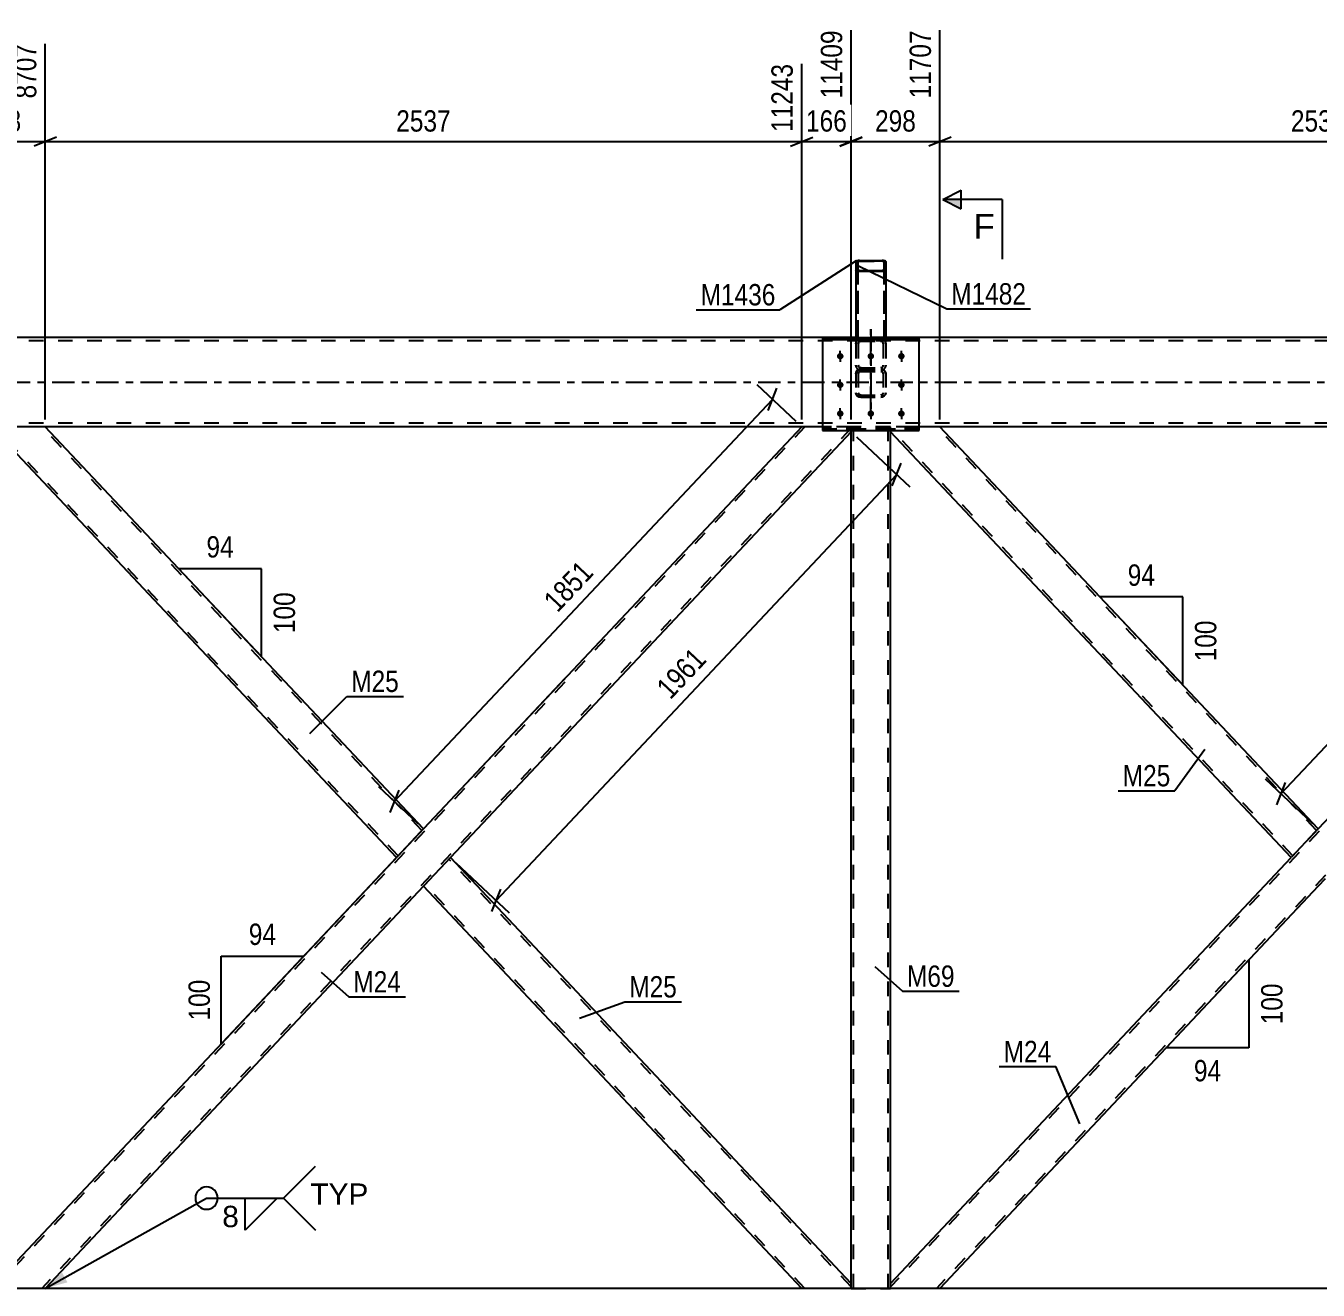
# Model space of a CAD drawing. Header units: millimetres. Extents: x -178 to 1011, y -683 to 158.
# Drawn here: x 345.7 to 519, y -121.8 to 47.8 of the extents above; entities that cross this region are included whole.
import ezdxf

# ---------------------------------------------------------------- set-up
doc = ezdxf.new("R2010")
doc.units = ezdxf.units.MM
doc.linetypes.add('DXK_LINE_DOT2', pattern=[3.9198, 1.9599, -1.9599])
doc.linetypes.add('DXK_LINE_DOT3', pattern=[5.9187, 2.979, -0.9799, 0.9799, -0.9799])
doc.styles.add('Arial', font='ARIAL.TTF', dxfattribs={"height": 0.2})
doc.styles.add('Arial Narrow', font='ARIALN.TTF', dxfattribs={"height": 0.2})

# ---------------------------------------------------------------- blocks, each defined once
blk = doc.blocks.new('Part-389678143-1555 - 1389')
at = {"color": 7, "linetype": 'DXK_LINE_DOT2'}
blk.add_line((798, -121.6), (-18.36, -121.6), dxfattribs=at)
at = {"color": 2, "linetype": 'Continuous'}
blk.add_line((793.2, -121.6), (216.6, -121.6), dxfattribs=at)
blk = doc.blocks.new('Part-389678143-7970 - 1389')
at = {"color": 2, "linetype": 'Continuous'}
for p, q in [((465.5, 5.95), (452.5, 5.95)), ((452.5, 5.95), (452.5, -6.49)), ((452.5, 5.73), (465.5, 5.73)), ((465.5, -6.49), (465.5, 5.95)), ((452.5, -6.49), (465.5, -6.49))]:
    blk.add_line(p, q, dxfattribs=at)
at = {"color": 7, "linetype": 'DXK_LINE_DOT2'}
blk.add_line((452.5, -6.27), (465.5, -6.27), dxfattribs=at)
blk = doc.blocks.new('Part-389678143-1570 - 1389')
at = {"color": 7, "linetype": 'DXK_LINE_DOT2'}
for p, q in [((838, 5.52), (0, 5.52)), ((461, 6), (457, 6)), ((838, -5.52), (0, -5.52)), ((465.5, -6), (452.5, -6))]:
    blk.add_line(p, q, dxfattribs=at)
at = {"color": 2, "linetype": 'Continuous'}
for p, q in [((457, 6), (221, 6)), ((637, 6), (461, 6)), ((452.5, -6), (225.5, -6)), ((632.5, -6), (465.5, -6))]:
    blk.add_line(p, q, dxfattribs=at)
at = {"color": 7, "linetype": 'DXK_LINE_DOT3'}
blk.add_line((0, 0), (838, 0), dxfattribs=at)
blk = doc.blocks.new('Bolt-389678143-1593 - 1389')
at = {"color": 1, "linetype": 'DXK_LINE_DOT2'}
for p, q in [((454.9, 3.08), (454.9, 4.21)), ((459, 3.08), (459, 4.21)), ((463.1, 3.08), (463.1, 4.21)), ((454.9, -0.77), (454.9, 0.36)), ((463.1, -0.77), (463.1, 0.36)), ((454.9, -4.63), (454.9, -3.49)), ((459, -4.63), (459, -3.49)), ((463.1, -4.63), (463.1, -3.49))]:
    blk.add_line(p, q, dxfattribs=at)
blk = doc.blocks.new('Part-389678143-1676 - 1389')
at = {"color": 7, "linetype": 'DXK_LINE_DOT2'}
for p, q in [((465.5, 5.95), (452.5, 5.95)), ((452.5, 5.95), (452.5, -6.49)), ((452.5, 5.73), (465.5, 5.73)), ((465.5, -6.49), (465.5, 5.95)), ((465.5, -6.27), (452.5, -6.27)), ((452.5, -6.49), (465.5, -6.49))]:
    blk.add_line(p, q, dxfattribs=at)
blk = doc.blocks.new('Part-389678143-1678 - 1389')
at = {"color": 7, "linetype": 'DXK_LINE_DOT3'}
blk.add_line((459, -3.58), (459, 7.12), dxfattribs=at)
at = {"color": 7, "linetype": 'DXK_LINE_DOT2'}
for p, q in [((457.04, 5.38), (457, 5.14)), ((457.05, 5.4), (457.04, 5.38)), ((457.32, 5.14), (457.35, 5.27)), ((457.64, 5.83), (457.4, 5.77)), ((457.52, 5.46), (457.64, 5.48)), ((457.64, 5.83), (460.36, 5.83)), ((457.64, 5.48), (460.36, 5.48)), ((460.61, 5.77), (460.36, 5.83)), ((460.36, 5.48), (460.48, 5.46)), ((460.66, 5.27), (460.68, 5.14)), ((460.96, 5.38), (460.95, 5.4)), ((461, 5.14), (460.96, 5.38)), ((457, 5.14), (457, -1.44)), ((457.32, 5.14), (457.32, -1.44)), ((460.68, 5.14), (460.68, -1.44)), ((461, 5.14), (461, -1.44)), ((457, 2.25), (457.05, 1.99)), ((457.35, 2.12), (457.32, 2.25)), ((457.64, 1.91), (457.52, 1.94)), ((457.64, 1.91), (460.36, 1.91)), ((460.48, 1.94), (460.36, 1.91)), ((460.68, 2.25), (460.66, 2.12)), ((460.95, 1.99), (461, 2.25)), ((457, 1.12), (457.05, 1.35)), ((457.05, 1.35), (457.19, 1.55)), ((457.19, 1.55), (457.4, 1.68)), ((457.35, 1.23), (457.32, 1.12)), ((457.41, 1.33), (457.35, 1.23)), ((457.4, 1.68), (457.64, 1.72)), ((457.4, 1.62), (457.64, 1.57)), ((457.52, 1.4), (457.41, 1.33)), ((457.64, 1.42), (457.52, 1.4)), ((457.64, 1.72), (460.36, 1.72)), ((457.64, 1.57), (460.36, 1.57)), ((457.64, 1.42), (460.36, 1.42)), ((460.36, 1.72), (460.61, 1.68)), ((460.36, 1.57), (460.61, 1.62)), ((460.48, 1.4), (460.36, 1.42)), ((460.59, 1.33), (460.48, 1.4)), ((460.66, 1.23), (460.59, 1.33)), ((460.61, 1.68), (460.81, 1.55)), ((460.68, 1.12), (460.66, 1.23)), ((460.81, 1.55), (460.95, 1.35)), ((460.95, 1.35), (461, 1.12)), ((457.05, -1.67), (457, -1.44)), ((457.19, -1.86), (457.05, -1.67)), ((457.32, -1.44), (457.35, -1.55)), ((457.35, -1.55), (457.41, -1.65)), ((457.41, -1.65), (457.52, -1.71)), ((457.52, -1.71), (457.64, -1.74)), ((460.36, -1.74), (460.48, -1.71)), ((460.48, -1.71), (460.59, -1.65)), ((460.59, -1.65), (460.66, -1.55)), ((460.66, -1.55), (460.68, -1.44)), ((460.95, -1.67), (460.81, -1.86)), ((461, -1.44), (460.95, -1.67)), ((457.4, -1.99), (457.19, -1.86)), ((457.64, -2.04), (457.4, -1.99)), ((457.64, -1.74), (460.36, -1.74)), ((457.64, -2.04), (460.36, -2.04)), ((460.61, -1.99), (460.36, -2.04)), ((460.81, -1.86), (460.61, -1.99))]:
    blk.add_line(p, q, dxfattribs=at)
for centre, radius, start, end in [((457.67, 5.17), 0.662, 114.32, 159.2417), ((457.65, 5.16), 0.331, 114.32, 159.2417), ((460.35, 5.16), 0.331, 20.7583, 65.68), ((460.33, 5.17), 0.662, 20.7583, 65.68), ((457.67, 2.22), 0.662, 200.7583, 245.68), ((457.65, 2.24), 0.331, 200.7583, 245.68), ((460.35, 2.24), 0.331, 294.32, 339.2417), ((460.33, 2.22), 0.662, 294.32, 339.2417)]:
    blk.add_arc(centre, radius, start, end, dxfattribs=at)
blk = doc.blocks.new('Part-389678143-1785 - 1389')
at = {"color": 2, "linetype": 'Continuous'}
for p, q in [((402.63, -63.8), (399, -67.65)), ((456.36, -120.94), (402.63, -63.8)), ((449.73, -121.6), (399, -67.65)), ((456.36, -121.6), (456.36, -120.94))]:
    blk.add_line(p, q, dxfattribs=at)
at = {"color": 7, "linetype": 'DXK_LINE_DOT2'}
for p, q in [((456.36, -121.41), (402.41, -64.03)), ((399.22, -67.42), (399.24, -67.4)), ((450.17, -121.6), (399.22, -67.42)), ((456.36, -121.6), (449.73, -121.6))]:
    blk.add_line(p, q, dxfattribs=at)
blk = doc.blocks.new('Part-389678143-1835 - 1389')
at = {"color": 7, "linetype": 'DXK_LINE_DOT3'}
blk.add_line((459, 7.12), (459, -3.58), dxfattribs=at)
at = {"color": 7, "linetype": 'DXK_LINE_DOT2'}
for p, q in [((457, 5.14), (457.05, 5.4)), ((457.35, 5.27), (457.32, 5.14)), ((457.4, 5.77), (457.64, 5.83)), ((457.64, 5.48), (457.52, 5.46)), ((457.64, 5.83), (460.36, 5.83)), ((457.64, 5.48), (460.36, 5.48)), ((460.36, 5.83), (460.61, 5.77)), ((460.48, 5.46), (460.36, 5.48)), ((460.68, 5.14), (460.66, 5.27)), ((460.95, 5.4), (461, 5.14)), ((457, 5.14), (457, -1.44)), ((457.32, 5.14), (457.32, -1.44)), ((460.68, 5.14), (460.68, -1.44)), ((461, 5.14), (461, -1.44)), ((457.05, 1.99), (457, 2.25)), ((457.32, 2.25), (457.35, 2.12)), ((457.52, 1.94), (457.64, 1.91)), ((457.64, 1.91), (460.36, 1.91)), ((460.36, 1.91), (460.48, 1.94)), ((460.66, 2.12), (460.68, 2.25)), ((461, 2.25), (460.95, 1.99)), ((457.05, 1.35), (457, 1.12)), ((457.19, 1.55), (457.05, 1.35)), ((457.4, 1.68), (457.19, 1.55)), ((457.32, 1.12), (457.35, 1.23)), ((457.35, 1.23), (457.41, 1.33)), ((457.64, 1.72), (457.4, 1.68)), ((457.64, 1.57), (457.4, 1.62)), ((457.41, 1.33), (457.52, 1.4)), ((457.52, 1.4), (457.64, 1.42)), ((457.64, 1.72), (460.36, 1.72)), ((457.64, 1.57), (460.36, 1.57)), ((457.64, 1.42), (460.36, 1.42)), ((460.61, 1.68), (460.36, 1.72)), ((460.61, 1.62), (460.36, 1.57)), ((460.36, 1.42), (460.48, 1.4)), ((460.48, 1.4), (460.59, 1.33)), ((460.59, 1.33), (460.66, 1.23)), ((460.81, 1.55), (460.61, 1.68)), ((460.66, 1.23), (460.68, 1.12)), ((460.95, 1.35), (460.81, 1.55)), ((461, 1.12), (460.95, 1.35)), ((457, -1.44), (457.05, -1.67)), ((457.05, -1.67), (457.19, -1.86)), ((457.35, -1.55), (457.32, -1.44)), ((457.41, -1.65), (457.35, -1.55)), ((457.52, -1.71), (457.41, -1.65)), ((457.64, -1.74), (457.52, -1.71)), ((460.48, -1.71), (460.36, -1.74)), ((460.59, -1.65), (460.48, -1.71)), ((460.66, -1.55), (460.59, -1.65)), ((460.68, -1.44), (460.66, -1.55)), ((460.81, -1.86), (460.95, -1.67)), ((460.95, -1.67), (461, -1.44)), ((457.19, -1.86), (457.4, -1.99)), ((457.4, -1.99), (457.64, -2.04)), ((457.64, -1.74), (460.36, -1.74)), ((457.64, -2.04), (460.36, -2.04)), ((460.36, -2.04), (460.61, -1.99)), ((460.61, -1.99), (460.81, -1.86))]:
    blk.add_line(p, q, dxfattribs=at)
for centre, radius, start, end in [((457.67, 5.17), 0.662, 114.32, 159.2417), ((457.65, 5.16), 0.331, 114.32, 159.2417), ((460.35, 5.16), 0.331, 20.7583, 65.68), ((460.33, 5.17), 0.662, 20.7583, 65.68), ((457.67, 2.22), 0.662, 200.7583, 245.68), ((457.65, 2.24), 0.331, 200.7583, 245.68), ((460.35, 2.24), 0.331, 294.32, 339.2417), ((460.33, 2.22), 0.662, 294.32, 339.2417)]:
    blk.add_arc(centre, radius, start, end, dxfattribs=at)
blk = doc.blocks.new('Part-389678143-1895 - 1389')
at = {"color": 7, "linetype": 'DXK_LINE_DOT2'}
for p, q in [((468.27, -6), (461.64, -6)), ((461.64, -6.49), (461.64, -6)), ((515.6, -63.57), (461.64, -6.19)), ((518.78, -60.18), (467.83, -6)), ((518.97, -59.98), (518.56, -60.41)), ((515.6, -63.57), (515.61, -63.55))]:
    blk.add_line(p, q, dxfattribs=at)
at = {"color": 2, "linetype": 'Continuous'}
for p, q in [((461.64, -6.66), (461.64, -6.49)), ((515.38, -63.8), (461.64, -6.66)), ((519, -59.95), (468.27, -6)), ((518.56, -60.41), (515.38, -63.8)), ((519, -59.95), (518.56, -60.41))]:
    blk.add_line(p, q, dxfattribs=at)
blk = doc.blocks.new('Part-389678143-1900 - 1389')
at = {"color": 7, "linetype": 'DXK_LINE_DOT2'}
for p, q in [((570.17, -6), (461.64, -121.41)), ((576.36, -6.19), (467.83, -121.6)), ((576.36, -6), (569.73, -6)), ((519, -59.95), (515.38, -63.8)), ((522.63, -63.8), (519, -67.65)), ((468.27, -121.6), (461.64, -121.6))]:
    blk.add_line(p, q, dxfattribs=at)
at = {"color": 2, "linetype": 'Continuous'}
for p, q in [((569.73, -6), (519, -59.95)), ((576.36, -6.66), (522.63, -63.8)), ((576.36, -6.66), (576.36, -6)), ((461.64, -120.94), (515.38, -63.8)), ((519, -67.65), (468.27, -121.6)), ((461.64, -121.6), (461.64, -120.94))]:
    blk.add_line(p, q, dxfattribs=at)
blk = doc.blocks.new('Part-389678143-1905 - 1389')
at = {"color": 2, "linetype": 'Continuous'}
for p, q in [((341.64, -6.66), (341.64, -6)), ((395.38, -63.8), (341.64, -6.66)), ((399, -59.95), (348.27, -6)), ((398.56, -60.41), (395.38, -63.8)), ((399, -59.95), (398.56, -60.41))]:
    blk.add_line(p, q, dxfattribs=at)
at = {"color": 7, "linetype": 'DXK_LINE_DOT2'}
for p, q in [((348.27, -6), (341.64, -6)), ((395.6, -63.57), (341.64, -6.19)), ((398.78, -60.18), (347.83, -6)), ((398.97, -59.98), (398.56, -60.41)), ((395.6, -63.57), (395.61, -63.55))]:
    blk.add_line(p, q, dxfattribs=at)
blk = doc.blocks.new('Part-389678143-1910 - 1389')
at = {"color": 7, "linetype": 'DXK_LINE_DOT2'}
for p, q in [((450.17, -6), (341.64, -121.41)), ((456.36, -6.19), (347.83, -121.6)), ((456.36, -6), (449.73, -6)), ((456.36, -6.49), (456.36, -6)), ((399, -59.95), (395.38, -63.8)), ((402.63, -63.8), (399, -67.65)), ((348.27, -121.6), (341.64, -121.6))]:
    blk.add_line(p, q, dxfattribs=at)
at = {"color": 2, "linetype": 'Continuous'}
for p, q in [((449.73, -6), (399, -59.95)), ((456.36, -6.66), (402.63, -63.8)), ((456.36, -6.66), (456.36, -6.49)), ((341.64, -120.94), (395.38, -63.8)), ((399, -67.65), (348.27, -121.6)), ((341.64, -121.6), (341.64, -120.94))]:
    blk.add_line(p, q, dxfattribs=at)
blk = doc.blocks.new('Part-389678143-1955 - 1389')
at = {"color": 7, "linetype": 'DXK_LINE_DOT2'}
for p, q in [((461.64, -6), (456.36, -6)), ((456.36, -6.66), (456.36, -6)), ((456.68, -121.6), (456.68, -6)), ((461.32, -121.6), (461.32, -6)), ((461.64, -6.66), (461.64, -6)), ((456.36, -121.6), (456.36, -120.94)), ((461.64, -121.6), (461.64, -120.94)), ((456.36, -121.6), (461.64, -121.6))]:
    blk.add_line(p, q, dxfattribs=at)
at = {"color": 2, "linetype": 'Continuous'}
for p, q in [((456.36, -120.94), (456.36, -6.66)), ((461.64, -120.94), (461.64, -6.66))]:
    blk.add_line(p, q, dxfattribs=at)
blk = doc.blocks.new('Bolt-389678143-1976 - 1389')
at = {"linetype": 'Continuous'}
for points in [[(454.9, 3.89), (454.99, 3.88), (455.08, 3.85), (455.16, 3.81), (455.23, 3.75), (455.28, 3.68), (455.32, 3.6), (455.34, 3.52), (455.34, 3.43), (455.32, 3.35), (455.28, 3.27), (455.23, 3.2), (455.16, 3.14), (455.08, 3.1), (454.99, 3.07), (454.9, 3.06), (454.81, 3.07), (454.72, 3.1), (454.64, 3.14), (454.57, 3.2), (454.52, 3.27), (454.48, 3.35), (454.46, 3.43), (454.46, 3.52), (454.48, 3.6), (454.52, 3.68), (454.57, 3.75), (454.64, 3.81), (454.72, 3.85), (454.81, 3.88)], [(459, 3.89), (459.09, 3.88), (459.18, 3.85), (459.26, 3.81), (459.33, 3.75), (459.38, 3.68), (459.42, 3.6), (459.44, 3.52), (459.44, 3.43), (459.42, 3.35), (459.38, 3.27), (459.33, 3.2), (459.26, 3.14), (459.18, 3.1), (459.09, 3.07), (459, 3.06), (458.91, 3.07), (458.82, 3.1), (458.74, 3.14), (458.67, 3.2), (458.62, 3.27), (458.58, 3.35), (458.56, 3.43), (458.56, 3.52), (458.58, 3.6), (458.62, 3.68), (458.67, 3.75), (458.74, 3.81), (458.82, 3.85), (458.91, 3.88)], [(463.1, 3.89), (463.19, 3.88), (463.28, 3.85), (463.36, 3.81), (463.43, 3.75), (463.48, 3.68), (463.52, 3.6), (463.54, 3.52), (463.54, 3.43), (463.52, 3.35), (463.48, 3.27), (463.43, 3.2), (463.36, 3.14), (463.28, 3.1), (463.19, 3.07), (463.1, 3.06), (463.01, 3.07), (462.92, 3.1), (462.84, 3.14), (462.77, 3.2), (462.72, 3.27), (462.68, 3.35), (462.66, 3.43), (462.66, 3.52), (462.68, 3.6), (462.72, 3.68), (462.77, 3.75), (462.84, 3.81), (462.92, 3.85), (463.01, 3.88)], [(454.9, 0.04), (454.99, 0.03), (455.08, 0), (455.16, -0.04), (455.23, -0.1), (455.28, -0.17), (455.32, -0.25), (455.34, -0.33), (455.34, -0.42), (455.32, -0.5), (455.28, -0.58), (455.23, -0.65), (455.16, -0.71), (455.08, -0.75), (454.99, -0.78), (454.9, -0.79), (454.81, -0.78), (454.72, -0.75), (454.64, -0.71), (454.57, -0.65), (454.52, -0.58), (454.48, -0.5), (454.46, -0.42), (454.46, -0.33), (454.48, -0.25), (454.52, -0.17), (454.57, -0.1), (454.64, -0.04), (454.72, 0), (454.81, 0.03)], [(463.1, 0.04), (463.19, 0.03), (463.28, 0), (463.36, -0.04), (463.43, -0.1), (463.48, -0.17), (463.52, -0.25), (463.54, -0.33), (463.54, -0.42), (463.52, -0.5), (463.48, -0.58), (463.43, -0.65), (463.36, -0.71), (463.28, -0.75), (463.19, -0.78), (463.1, -0.79), (463.01, -0.78), (462.92, -0.75), (462.84, -0.71), (462.77, -0.65), (462.72, -0.58), (462.68, -0.5), (462.66, -0.42), (462.66, -0.33), (462.68, -0.25), (462.72, -0.17), (462.77, -0.1), (462.84, -0.04), (462.92, 0), (463.01, 0.03)], [(454.9, -3.82), (454.99, -3.83), (455.08, -3.85), (455.16, -3.9), (455.23, -3.95), (455.28, -4.02), (455.32, -4.1), (455.34, -4.19), (455.34, -4.27), (455.32, -4.36), (455.28, -4.44), (455.23, -4.51), (455.16, -4.56), (455.08, -4.61), (454.99, -4.63), (454.9, -4.64), (454.81, -4.63), (454.72, -4.61), (454.64, -4.56), (454.57, -4.51), (454.52, -4.44), (454.48, -4.36), (454.46, -4.27), (454.46, -4.19), (454.48, -4.1), (454.52, -4.02), (454.57, -3.95), (454.64, -3.9), (454.72, -3.85), (454.81, -3.83)], [(459, -3.82), (459.09, -3.83), (459.18, -3.85), (459.26, -3.9), (459.33, -3.95), (459.38, -4.02), (459.42, -4.1), (459.44, -4.19), (459.44, -4.27), (459.42, -4.36), (459.38, -4.44), (459.33, -4.51), (459.26, -4.56), (459.18, -4.61), (459.09, -4.63), (459, -4.64), (458.91, -4.63), (458.82, -4.61), (458.74, -4.56), (458.67, -4.51), (458.62, -4.44), (458.58, -4.36), (458.56, -4.27), (458.56, -4.19), (458.58, -4.1), (458.62, -4.02), (458.67, -3.95), (458.74, -3.9), (458.82, -3.85), (458.91, -3.83)], [(463.1, -3.82), (463.19, -3.83), (463.28, -3.85), (463.36, -3.9), (463.43, -3.95), (463.48, -4.02), (463.52, -4.1), (463.54, -4.19), (463.54, -4.27), (463.52, -4.36), (463.48, -4.44), (463.43, -4.51), (463.36, -4.56), (463.28, -4.61), (463.19, -4.63), (463.1, -4.64), (463.01, -4.63), (462.92, -4.61), (462.84, -4.56), (462.77, -4.51), (462.72, -4.44), (462.68, -4.36), (462.66, -4.27), (462.66, -4.19), (462.68, -4.1), (462.72, -4.02), (462.77, -3.95), (462.84, -3.9), (462.92, -3.85), (463.01, -3.83)]]:
    blk.add_hatch(color=1, dxfattribs=at).paths.add_polyline_path(points)
at = {"color": 1, "linetype": 'Continuous'}
for p, q in [((454.9, 3.87), (454.9, 2.74)), ((459, 3.87), (459, 2.74)), ((463.1, 3.87), (463.1, 2.74)), ((454.9, 0.02), (454.9, -1.12)), ((463.1, 0.02), (463.1, -1.12)), ((454.9, -3.83), (454.9, -4.97)), ((459, -3.83), (459, -4.97)), ((463.1, -3.83), (463.1, -4.97))]:
    blk.add_line(p, q, dxfattribs=at)
blk = doc.blocks.new('Part-389678143-41322 - 1389')
at = {"color": 7, "linetype": 'DXK_LINE_DOT2'}
for p, q in [((457, 16.16), (457.04, 16.22)), ((457, 16.16), (457, 5.69)), ((457.04, 16.22), (457.14, 16.28)), ((457.14, 16.28), (457.3, 16.32)), ((457.26, 16.19), (457.24, 16.16)), ((457.24, 16.16), (457.24, 5.69)), ((457.31, 16.22), (457.26, 16.19)), ((457.3, 16.32), (457.48, 16.33)), ((457.39, 16.24), (457.31, 16.22)), ((457.48, 16.24), (457.39, 16.24)), ((457.48, 16.33), (460.52, 16.33)), ((457.48, 16.24), (460.52, 16.24)), ((460.52, 16.33), (460.7, 16.32)), ((460.61, 16.24), (460.52, 16.24)), ((460.69, 16.22), (460.61, 16.24)), ((460.74, 16.19), (460.69, 16.22)), ((460.7, 16.32), (460.86, 16.28)), ((460.76, 16.16), (460.74, 16.19)), ((460.76, 16.16), (460.76, 5.69)), ((460.86, 16.28), (460.96, 16.22)), ((460.96, 16.22), (461, 16.16)), ((461, 16.16), (461, 5.69)), ((457.04, 14.98), (457, 15.05)), ((457.14, 14.93), (457.04, 14.98)), ((457.3, 14.89), (457.14, 14.93)), ((457.24, 15.05), (457.26, 15.02)), ((457.26, 15.02), (457.31, 14.99)), ((457.48, 14.88), (457.3, 14.89)), ((457.31, 14.99), (457.39, 14.97)), ((457.39, 14.97), (457.48, 14.96)), ((457.48, 14.96), (460.52, 14.96)), ((457.48, 14.88), (460.52, 14.88)), ((460.52, 14.96), (460.61, 14.97)), ((460.7, 14.89), (460.52, 14.88)), ((460.61, 14.97), (460.69, 14.99)), ((460.69, 14.99), (460.74, 15.02)), ((460.86, 14.93), (460.7, 14.89)), ((460.74, 15.02), (460.76, 15.05)), ((460.96, 14.98), (460.86, 14.93)), ((461, 15.05), (460.96, 14.98)), ((461, 6), (457, 6)), ((457, 5.83), (457.24, 5.83)), ((457, 5.69), (457.04, 5.62)), ((457.04, 5.62), (457.14, 5.57)), ((457.14, 5.57), (457.3, 5.53)), ((457.26, 5.66), (457.24, 5.69)), ((457.31, 5.63), (457.26, 5.66)), ((457.3, 5.53), (457.48, 5.51)), ((457.39, 5.61), (457.31, 5.63)), ((457.48, 5.6), (457.39, 5.61)), ((457.48, 5.6), (460.52, 5.6)), ((457.48, 5.51), (460.52, 5.51)), ((460.61, 5.61), (460.52, 5.6)), ((460.52, 5.51), (460.7, 5.53)), ((460.69, 5.63), (460.61, 5.61)), ((460.74, 5.66), (460.69, 5.63)), ((460.7, 5.53), (460.86, 5.57)), ((460.76, 5.69), (460.74, 5.66)), ((460.76, 5.83), (461, 5.83)), ((460.86, 5.57), (460.96, 5.62)), ((460.96, 5.62), (461, 5.69))]:
    blk.add_line(p, q, dxfattribs=at)
blk = doc.blocks.new('Part-389678143-41325 - 1389')
at = {"color": 2, "linetype": 'Continuous'}
for p, q in [((457.04, 16.23), (457, 16.16)), ((457, 16.16), (457, 5.95)), ((457.14, 16.28), (457.04, 16.23)), ((457.3, 16.32), (457.14, 16.28)), ((457.24, 16.16), (457.26, 16.19)), ((457.24, 16.16), (457.24, 15.05)), ((457.26, 16.19), (457.31, 16.22)), ((457.48, 16.33), (457.3, 16.32)), ((457.31, 16.22), (457.39, 16.24)), ((457.39, 16.24), (457.48, 16.25)), ((457.48, 16.33), (460.52, 16.33)), ((457.48, 16.25), (460.52, 16.25)), ((460.7, 16.32), (460.52, 16.33)), ((460.52, 16.25), (460.61, 16.24)), ((460.61, 16.24), (460.69, 16.22)), ((460.69, 16.22), (460.74, 16.19)), ((460.86, 16.28), (460.7, 16.32)), ((460.74, 16.19), (460.76, 16.16)), ((460.76, 16.16), (460.76, 15.05)), ((460.96, 16.23), (460.86, 16.28)), ((461, 16.16), (460.96, 16.23)), ((461, 16.16), (461, 5.95)), ((457, 15.05), (457.04, 14.99)), ((457.04, 14.99), (457.14, 14.93)), ((457.14, 14.93), (457.3, 14.89)), ((457.26, 15.02), (457.24, 15.05)), ((457.31, 14.99), (457.26, 15.02)), ((457.3, 14.89), (457.48, 14.88)), ((457.39, 14.97), (457.31, 14.99)), ((457.48, 14.97), (457.39, 14.97)), ((457.48, 14.97), (460.52, 14.97)), ((457.48, 14.88), (460.52, 14.88)), ((460.61, 14.97), (460.52, 14.97)), ((460.52, 14.88), (460.7, 14.89)), ((460.69, 14.99), (460.61, 14.97)), ((460.74, 15.02), (460.69, 14.99)), ((460.7, 14.89), (460.86, 14.93)), ((460.76, 15.05), (460.74, 15.02)), ((460.86, 14.93), (460.96, 14.99)), ((460.96, 14.99), (461, 15.05))]:
    blk.add_line(p, q, dxfattribs=at)
at = {"color": 7, "linetype": 'DXK_LINE_DOT2'}
for p, q in [((457.24, 15.05), (457.24, 5.69)), ((460.76, 15.05), (460.76, 5.69)), ((461, 6), (457, 6)), ((457, 5.95), (457, 5.69)), ((457, 5.83), (457.24, 5.83)), ((457.04, 5.62), (457, 5.69)), ((457.14, 5.56), (457.04, 5.62)), ((457.3, 5.53), (457.14, 5.56)), ((457.24, 5.69), (457.26, 5.65)), ((457.26, 5.65), (457.31, 5.63)), ((457.48, 5.51), (457.3, 5.53)), ((457.31, 5.63), (457.39, 5.61)), ((457.39, 5.61), (457.48, 5.6)), ((457.48, 5.6), (460.52, 5.6)), ((457.48, 5.51), (460.52, 5.51)), ((460.52, 5.6), (460.61, 5.61)), ((460.7, 5.53), (460.52, 5.51)), ((460.61, 5.61), (460.69, 5.63)), ((460.69, 5.63), (460.74, 5.65)), ((460.86, 5.56), (460.7, 5.53)), ((460.74, 5.65), (460.76, 5.69)), ((460.76, 5.83), (461, 5.83)), ((460.96, 5.62), (460.86, 5.56)), ((461, 5.69), (460.96, 5.62)), ((461, 5.95), (461, 5.69))]:
    blk.add_line(p, q, dxfattribs=at)
blk = doc.blocks.new('StraightDimension-389678143-45960 - 1389')
at = {"color": 7, "linetype": 'Continuous'}
for p, q in [((468.27, -5), (468.27, 47.2)), ((569.73, -5), (569.73, 42.7)), ((469.77, 32.86), (466.77, 31.66)), ((468.27, 32.26), (569.73, 32.26)), ((568.23, 31.66), (571.23, 32.86))]:
    blk.add_line(p, q, dxfattribs=at)
at = {"color": 0, "linetype": 'Continuous'}
blk.add_wipeout([(569.13, 43.3), (564.93, 43.3), (564.93, 32.96), (569.13, 32.96)], dxfattribs=at)
at = {"color": 0}
blk.add_wipeout([(523.26, 33.01), (523.26, 37.21), (514.75, 37.21), (514.75, 33.01)], dxfattribs=at)
at = {"color": 3, "linetype": 'Continuous', "style": 'Arial Narrow'}
blk.add_text('14243', height=2.863, rotation=90.0002, dxfattribs=at).set_placement((568.53, 33.56))
at = {"color": 3, "style": 'Arial Narrow'}
blk.add_text('2537', height=2.863, dxfattribs=at).set_placement((515.35, 33.61))
blk = doc.blocks.new('StraightDimension-389678143-45964 - 1389')
at = {"color": 7, "linetype": 'Continuous'}
for p, q in [((336.36, -5), (336.36, 45.37)), ((348.27, -5), (348.27, 45.37)), ((334.86, 31.66), (337.86, 32.86)), ((336.36, 32.26), (348.27, 32.26)), ((349.77, 32.86), (346.77, 31.66))]:
    blk.add_line(p, q, dxfattribs=at)
at = {"color": 0}
blk.add_wipeout([(345.66, 33.01), (345.66, 37.21), (338.97, 37.21), (338.97, 33.01)], dxfattribs=at)
at = {"color": 3, "style": 'Arial Narrow'}
blk.add_text('298', height=2.863, dxfattribs=at).set_placement((339.57, 33.61))
at = {"color": 0, "linetype": 'Continuous'}
blk.add_wipeout([(347.67, 45.97), (343.47, 45.97), (343.47, 37.46), (347.67, 37.46)], dxfattribs=at)
at = {"color": 3, "linetype": 'Continuous', "style": 'Arial Narrow'}
blk.add_text('8707', height=2.863, rotation=90.0002, dxfattribs=at).set_placement((347.07, 38.06))
blk = doc.blocks.new('StraightDimension-389678143-2610 - 1389')
at = {"color": 7, "linetype": 'Continuous'}
for p, q in [((569.01, -5.31), (562.65, 0.66)), ((564.14, -2.8), (565.32, 0.21)), ((514, -55.24), (564.73, -1.29)), ((518.27, -59.26), (511.92, -53.29)), ((514.59, -53.74), (513.41, -56.74))]:
    blk.add_line(p, q, dxfattribs=at)
at = {"color": 0}
blk.add_wipeout([(541.73, -24.65), (538.67, -21.78), (532.84, -27.98), (535.9, -30.85)], dxfattribs=at)
at = {"color": 3, "style": 'Arial Narrow'}
blk.add_text('1851', height=2.863, rotation=46.7591, dxfattribs=at).set_placement((535.88, -30.01))
blk = doc.blocks.new('AngleDimension-389678143-2402 - 1389')
at = {"color": 7, "linetype": 'Continuous'}
for p, q in [((372.57, -31.84), (366.17, -25.04)), ((377.27, -25.04), (366.17, -25.04)), ((377.27, -36.84), (366.17, -25.04)), ((377.27, -36.84), (377.27, -25.04))]:
    blk.add_line(p, q, dxfattribs=at)
at = {"color": 0}
for points in [[(374.15, -24.14), (374.15, -19.94), (369.29, -19.94), (369.29, -24.14)], [(382.37, -27.59), (378.17, -27.59), (378.17, -34.28), (382.37, -34.28)]]:
    blk.add_wipeout(points, dxfattribs=at)
at = {"color": 3, "style": 'Arial Narrow'}
blk.add_text('94', height=2.863, dxfattribs=at).set_placement((369.89, -23.54))
blk.add_text('100', height=2.863, rotation=90.0002, dxfattribs=at).set_placement((381.77, -33.68))
blk = doc.blocks.new('AngleDimension-389678143-2348 - 1389')
at = {"color": 7, "linetype": 'Continuous'}
for p, q in [((509.72, -77.52), (498.62, -89.32)), ((509.72, -77.52), (509.72, -89.32)), ((498.56, -89.39), (498.62, -89.32)), ((509.72, -89.32), (498.62, -89.32))]:
    blk.add_line(p, q, dxfattribs=at)
at = {"color": 0}
for points in [[(514.82, -80.08), (510.62, -80.08), (510.62, -86.77), (514.82, -86.77)], [(506.6, -94.42), (506.6, -90.22), (501.74, -90.22), (501.74, -94.42)]]:
    blk.add_wipeout(points, dxfattribs=at)
at = {"color": 3, "style": 'Arial Narrow'}
blk.add_text('100', height=2.863, rotation=90.0002, dxfattribs=at).set_placement((514.22, -86.17))
blk.add_text('94', height=2.863, dxfattribs=at).set_placement((502.34, -93.82))
blk = doc.blocks.new('AngleDimension-389678143-2374 - 1389')
at = {"color": 7, "linetype": 'Continuous'}
for p, q in [((486.78, -25.69), (489.74, -28.83)), ((500.84, -28.83), (489.74, -28.83)), ((500.84, -40.63), (489.74, -28.83)), ((500.84, -40.63), (500.84, -28.83))]:
    blk.add_line(p, q, dxfattribs=at)
at = {"color": 0}
for points in [[(497.71, -27.93), (497.71, -23.73), (492.86, -23.73), (492.86, -27.93)], [(505.94, -31.39), (501.74, -31.39), (501.74, -38.07), (505.94, -38.07)]]:
    blk.add_wipeout(points, dxfattribs=at)
at = {"color": 3, "style": 'Arial Narrow'}
blk.add_text('94', height=2.863, dxfattribs=at).set_placement((493.46, -27.33))
blk.add_text('100', height=2.863, rotation=90.0002, dxfattribs=at).set_placement((505.34, -37.47))
blk = doc.blocks.new('AngleDimension-389678143-2388 - 1389')
at = {"color": 7, "linetype": 'Continuous'}
for p, q in [((417.96, -39.79), (382.94, -77.02)), ((371.85, -77.02), (382.94, -77.02)), ((371.85, -88.82), (382.94, -77.02)), ((371.85, -88.82), (371.85, -77.02))]:
    blk.add_line(p, q, dxfattribs=at)
at = {"color": 0}
for points in [[(379.82, -76.12), (379.82, -71.92), (374.97, -71.92), (374.97, -76.12)], [(370.95, -79.58), (366.75, -79.58), (366.75, -86.26), (370.95, -86.26)]]:
    blk.add_wipeout(points, dxfattribs=at)
at = {"color": 3, "style": 'Arial Narrow'}
blk.add_text('94', height=2.863, dxfattribs=at).set_placement((375.57, -75.52))
blk.add_text('100', height=2.863, rotation=90.0002, dxfattribs=at).set_placement((370.35, -85.66))
blk = doc.blocks.new('StraightDimension-389678143-2574 - 1389')
at = {"color": 7, "linetype": 'Continuous'}
for p, q in [((449.01, -5.31), (443.75, -0.37)), ((445.23, -3.83), (446.41, -0.82)), ((395.09, -56.27), (445.82, -2.32)), ((398.27, -59.26), (393.01, -54.32)), ((395.68, -54.76), (394.5, -57.77))]:
    blk.add_line(p, q, dxfattribs=at)
at = {"color": 0}
blk.add_wipeout([(422.83, -25.68), (419.77, -22.8), (413.94, -29), (416.99, -31.88)], dxfattribs=at)
at = {"color": 3, "style": 'Arial Narrow'}
blk.add_text('1851', height=2.863, rotation=46.7591, dxfattribs=at).set_placement((416.97, -31.03))
blk = doc.blocks.new('StraightDimension-389678143-2595 - 1389')
at = {"color": 7, "linetype": 'Continuous'}
for p, q in [((457.09, -7.35), (464.22, -14.05)), ((461.88, -13.91), (463.06, -10.9)), ((408.73, -69.54), (462.47, -12.41)), ((403.35, -64.49), (410.48, -71.19)), ((409.32, -68.04), (408.14, -71.05))]:
    blk.add_line(p, q, dxfattribs=at)
at = {"color": 0}
blk.add_wipeout([(437.97, -37.36), (434.91, -34.48), (429.08, -40.68), (432.14, -43.56)], dxfattribs=at)
at = {"color": 3, "style": 'Arial Narrow'}
blk.add_text('1961', height=2.863, rotation=46.7591, dxfattribs=at).set_placement((432.11, -42.71))
blk = doc.blocks.new('StraightDimension-389678143-45961 - 1389')
at = {"color": 7, "linetype": 'Continuous'}
for p, q in [((456.36, -5), (456.36, 47.2)), ((468.27, -5), (468.27, 47.2)), ((454.86, 31.66), (457.86, 32.86)), ((456.36, 32.26), (468.27, 32.26)), ((469.77, 32.86), (466.77, 31.66))]:
    blk.add_line(p, q, dxfattribs=at)
at = {"color": 0}
blk.add_wipeout([(465.66, 33.01), (465.66, 37.21), (458.97, 37.21), (458.97, 33.01)], dxfattribs=at)
at = {"color": 3, "style": 'Arial Narrow'}
blk.add_text('298', height=2.863, dxfattribs=at).set_placement((459.57, 33.61))
at = {"color": 0, "linetype": 'Continuous'}
blk.add_wipeout([(467.67, 47.8), (463.47, 47.8), (463.47, 37.46), (467.67, 37.46)], dxfattribs=at)
at = {"color": 3, "linetype": 'Continuous', "style": 'Arial Narrow'}
blk.add_text('11707', height=2.863, rotation=90.0002, dxfattribs=at).set_placement((467.07, 38.06))
blk = doc.blocks.new('StraightDimension-389678143-45962 - 1389')
at = {"color": 7, "linetype": 'Continuous'}
for p, q in [((456.36, -5), (456.36, 47.2)), ((449.73, -5), (449.73, 42.7)), ((448.23, 31.66), (451.23, 32.86)), ((449.73, 32.26), (456.36, 32.26)), ((457.86, 32.86), (454.86, 31.66))]:
    blk.add_line(p, q, dxfattribs=at)
at = {"color": 0}
blk.add_wipeout([(456.39, 33.01), (456.39, 37.21), (449.71, 37.21), (449.71, 33.01)], dxfattribs=at)
at = {"color": 3, "style": 'Arial Narrow'}
blk.add_text('166', height=2.863, dxfattribs=at).set_placement((450.31, 33.61))
at = {"color": 0, "linetype": 'Continuous'}
blk.add_wipeout([(455.76, 47.8), (451.56, 47.8), (451.56, 37.46), (455.76, 37.46)], dxfattribs=at)
at = {"color": 3, "linetype": 'Continuous', "style": 'Arial Narrow'}
blk.add_text('11409', height=2.863, rotation=90.0002, dxfattribs=at).set_placement((455.16, 38.06))
blk = doc.blocks.new('StraightDimension-389678143-45963 - 1389')
at = {"color": 7, "linetype": 'Continuous'}
for p, q in [((348.27, -5), (348.27, 45.37)), ((449.73, -5), (449.73, 42.7)), ((349.77, 32.86), (346.77, 31.66)), ((348.27, 32.26), (449.73, 32.26)), ((448.23, 31.66), (451.23, 32.86))]:
    blk.add_line(p, q, dxfattribs=at)
at = {"color": 0, "linetype": 'Continuous'}
blk.add_wipeout([(449.13, 43.3), (444.93, 43.3), (444.93, 32.96), (449.13, 32.96)], dxfattribs=at)
at = {"color": 0}
blk.add_wipeout([(403.26, 33.01), (403.26, 37.21), (394.75, 37.21), (394.75, 33.01)], dxfattribs=at)
at = {"color": 3, "linetype": 'Continuous', "style": 'Arial Narrow'}
blk.add_text('11243', height=2.863, rotation=90.0002, dxfattribs=at).set_placement((448.53, 33.56))
at = {"color": 3, "style": 'Arial Narrow'}
blk.add_text('2537', height=2.863, dxfattribs=at).set_placement((395.35, 33.61))
blk = doc.blocks.new('Mark-389678143-45225 - 1389')
at = {"color": 0}
blk.add_wipeout([(479.83, 10.41), (479.83, 13.41), (469.78, 13.41), (469.78, 10.41)], dxfattribs=at)
blk.add_wipeout([(479.83, 10.41), (479.83, 13.41), (469.78, 13.41), (469.78, 10.41)], dxfattribs=at)
at = {"color": 30, "linetype": 'Continuous'}
for p, q in [((457.27, 15.64), (469.18, 9.81)), ((469.18, 9.81), (480.43, 9.81))]:
    blk.add_line(p, q, dxfattribs=at)
at = {"color": 3, "style": 'Arial Narrow'}
blk.add_text('M1482', height=2.863, dxfattribs=at).set_placement((469.78, 10.41))
blk = doc.blocks.new('Mark-389678143-1781 - 1389')
at = {"color": 0}
blk.add_wipeout([(433, -82.57), (433, -79.57), (426.6, -79.57), (426.6, -82.57)], dxfattribs=at)
blk.add_wipeout([(433, -82.57), (433, -79.57), (426.6, -79.57), (426.6, -82.57)], dxfattribs=at)
at = {"color": 30, "linetype": 'Continuous'}
for p, q in [((419.92, -85.36), (426, -83.17)), ((426, -83.17), (433.6, -83.17))]:
    blk.add_line(p, q, dxfattribs=at)
at = {"color": 3, "style": 'Arial Narrow'}
blk.add_text('M25', height=2.863, dxfattribs=at).set_placement((426.6, -82.57))
blk = doc.blocks.new('Mark-389678143-1906 - 1389')
at = {"color": 0}
blk.add_wipeout([(395.99, -81.9), (395.99, -78.9), (389.59, -78.9), (389.59, -81.9)], dxfattribs=at)
blk.add_wipeout([(395.99, -81.9), (395.99, -78.9), (389.59, -78.9), (389.59, -81.9)], dxfattribs=at)
at = {"color": 30, "linetype": 'Continuous'}
for p, q in [((385.3, -79.17), (388.99, -82.5)), ((388.99, -82.5), (396.59, -82.5))]:
    blk.add_line(p, q, dxfattribs=at)
at = {"color": 3, "style": 'Arial Narrow'}
blk.add_text('M24', height=2.863, dxfattribs=at).set_placement((389.59, -81.9))
blk = doc.blocks.new('Mark-389678143-45222 - 1389')
at = {"color": 0}
blk.add_wipeout([(446.22, 10.29), (446.22, 13.29), (436.17, 13.29), (436.17, 10.29)], dxfattribs=at)
blk.add_wipeout([(446.22, 10.29), (446.22, 13.29), (436.17, 13.29), (436.17, 10.29)], dxfattribs=at)
at = {"color": 30, "linetype": 'Continuous'}
for p in [(457.03, 16.27), (435.57, 9.69)]:
    blk.add_line(p, (446.82, 9.69), dxfattribs=at)
at = {"color": 3, "style": 'Arial Narrow'}
blk.add_text('M1436', height=2.863, dxfattribs=at).set_placement((436.17, 10.29))
blk = doc.blocks.new('Mark-389678143-1891 - 1389')
at = {"color": 0}
blk.add_wipeout([(499.18, -54.24), (499.18, -51.24), (492.79, -51.24), (492.79, -54.24)], dxfattribs=at)
blk.add_wipeout([(499.18, -54.24), (499.18, -51.24), (492.79, -51.24), (492.79, -54.24)], dxfattribs=at)
at = {"color": 30, "linetype": 'Continuous'}
for p in [(503.81, -49.28), (492.19, -54.84)]:
    blk.add_line(p, (499.78, -54.84), dxfattribs=at)
at = {"color": 3, "style": 'Arial Narrow'}
blk.add_text('M25', height=2.863, dxfattribs=at).set_placement((492.79, -54.24))
blk = doc.blocks.new('Mark-389678143-1896 - 1389')
at = {"color": 0}
blk.add_wipeout([(483.22, -91.25), (483.22, -88.25), (476.82, -88.25), (476.82, -91.25)], dxfattribs=at)
blk.add_wipeout([(483.22, -91.25), (483.22, -88.25), (476.82, -88.25), (476.82, -91.25)], dxfattribs=at)
at = {"color": 30, "linetype": 'Continuous'}
for p in [(476.22, -91.85), (487.05, -99.52)]:
    blk.add_line(p, (483.82, -91.85), dxfattribs=at)
at = {"color": 3, "style": 'Arial Narrow'}
blk.add_text('M24', height=2.863, dxfattribs=at).set_placement((476.82, -91.25))
blk = doc.blocks.new('Mark-389678143-1901 - 1389')
at = {"color": 0}
blk.add_wipeout([(395.71, -41.58), (395.71, -38.58), (389.31, -38.58), (389.31, -41.58)], dxfattribs=at)
blk.add_wipeout([(395.71, -41.58), (395.71, -38.58), (389.31, -38.58), (389.31, -41.58)], dxfattribs=at)
at = {"color": 30, "linetype": 'Continuous'}
for p, q in [((383.76, -47.13), (388.71, -42.18)), ((388.71, -42.18), (396.31, -42.18))]:
    blk.add_line(p, q, dxfattribs=at)
at = {"color": 3, "style": 'Arial Narrow'}
blk.add_text('M25', height=2.863, dxfattribs=at).set_placement((389.31, -41.58))
blk = doc.blocks.new('Mark-389678143-1951 - 1389')
at = {"color": 0}
blk.add_wipeout([(470.24, -81.14), (470.24, -78.14), (463.85, -78.14), (463.85, -81.14)], dxfattribs=at)
blk.add_wipeout([(470.24, -81.14), (470.24, -78.14), (463.85, -78.14), (463.85, -81.14)], dxfattribs=at)
at = {"color": 30, "linetype": 'Continuous'}
for p, q in [((459.55, -78.42), (463.25, -81.74)), ((463.25, -81.74), (470.84, -81.74))]:
    blk.add_line(p, q, dxfattribs=at)
at = {"color": 3, "style": 'Arial Narrow'}
blk.add_text('M69', height=2.863, dxfattribs=at).set_placement((463.85, -81.14))
blk = doc.blocks.new('SectionMark-389678143-3585 - 1389')
at = {"linetype": 'Continuous'}
for points in [[(471.14, 24.48), (471.14, 23.23), (468.64, 24.48)], [(471.14, -149.25), (471.14, -150.5), (468.64, -150.5)]]:
    blk.add_hatch(color=6, dxfattribs=at).paths.add_polyline_path(points)
at = {"color": 6, "linetype": 'Continuous'}
for p, q in [((468.64, 24.48), (471.14, 25.73)), ((476.64, 24.48), (468.64, 24.48)), ((468.64, 24.48), (471.14, 23.23)), ((471.14, 23.23), (471.14, 25.73)), ((476.64, 24.48), (476.64, 16.48)), ((476.64, -150.5), (476.64, -142.5)), ((468.64, -150.5), (471.14, -149.25)), ((476.64, -150.5), (468.64, -150.5)), ((471.14, -151.75), (468.64, -150.5)), ((471.14, -149.25), (471.14, -151.75))]:
    blk.add_line(p, q, dxfattribs=at)
at = {"color": 0, "linetype": 'Continuous'}
for points in [[(475.64, 19.23), (475.64, 22.73), (472.79, 22.73), (472.79, 19.23)], [(475.64, -148.75), (475.64, -145.25), (472.79, -145.25), (472.79, -148.75)]]:
    blk.add_wipeout(points, dxfattribs=at)
at = {"color": 3, "linetype": 'Continuous', "style": 'Arial'}
for p in [(472.79, 19.23), (472.79, -148.75)]:
    blk.add_text('F', height=3.34, dxfattribs=at).set_placement(p)
blk = doc.blocks.new('WeldMark-389678143-26847 - 1389')
at = {"linetype": 'Continuous'}
blk.add_hatch(color=30, dxfattribs=at).paths.add_polyline_path([(351.25, -120.79), (348.27, -121.6), (350.52, -119.48)])
at = {"color": 3, "linetype": 'Continuous'}
for q in [(384.52, -105.2), (384.52, -113.78)]:
    blk.add_line((380.23, -109.49), q, dxfattribs=at)
at = {"color": 30, "linetype": 'Continuous'}
blk.add_line((348.27, -121.6), (369.91, -109.49), dxfattribs=at)
at = {"color": 3, "linetype": 'Continuous'}
blk.add_arc((369.91, -109.49), 1.5, 90, 270, dxfattribs=at)
at = {"color": 0}
blk.add_wipeout([(374.43, -113.59), (374.43, -110.19), (371.81, -110.19), (371.81, -113.59)], dxfattribs=at)
at = {"color": 30, "linetype": 'Continuous'}
blk.add_line((369.91, -109.49), (380.23, -109.49), dxfattribs=at)
at = {"color": 3, "linetype": 'Continuous'}
for p, q in [((375.09, -109.49), (379.38, -109.49)), ((379.38, -109.49), (375.09, -113.78)), ((375.09, -113.78), (375.09, -109.49))]:
    blk.add_line(p, q, dxfattribs=at)
blk.add_arc((369.91, -109.49), 1.5, 270, 90, dxfattribs=at)
at = {"color": 3, "style": 'Arial'}
blk.add_text('8', height=2.87, dxfattribs=at).set_placement((372.01, -113.39))
at = {"color": 0, "linetype": 'Continuous'}
blk.add_wipeout([(391.61, -110.39), (391.61, -107.39), (383.83, -107.39), (383.83, -110.39)], dxfattribs=at)
blk.add_wipeout([(391.61, -110.39), (391.61, -107.39), (383.83, -107.39), (383.83, -110.39)], dxfattribs=at)
at = {"color": 3, "linetype": 'Continuous', "style": 'Arial'}
blk.add_text('TYP', height=2.865, dxfattribs=at).set_placement((383.83, -110.39))

msp = doc.modelspace()

# ---------------------------------------------------------------- block references
for name in ['Part-389678143-41322 - 1389', 'Part-389678143-41325 - 1389', 'Part-389678143-1570 - 1389', 'Part-389678143-1678 - 1389', 'Part-389678143-1835 - 1389', 'Part-389678143-7970 - 1389', 'Part-389678143-1676 - 1389', 'Bolt-389678143-1976 - 1389', 'Bolt-389678143-1593 - 1389', 'Part-389678143-1905 - 1389', 'Part-389678143-1910 - 1389', 'Part-389678143-1955 - 1389', 'Part-389678143-1895 - 1389', 'Part-389678143-1900 - 1389', 'Part-389678143-1785 - 1389', 'Part-389678143-1555 - 1389']:
    msp.add_blockref(name, (0, 0))

# ---------------------------------------------------------------- next in the draw order: block references
for name in ['StraightDimension-389678143-45960 - 1389', 'StraightDimension-389678143-45964 - 1389', 'AngleDimension-389678143-2402 - 1389', 'AngleDimension-389678143-2374 - 1389', 'AngleDimension-389678143-2388 - 1389', 'Mark-389678143-1891 - 1389', 'AngleDimension-389678143-2348 - 1389', 'Mark-389678143-1781 - 1389', 'Mark-389678143-1951 - 1389', 'Mark-389678143-1896 - 1389', 'WeldMark-389678143-26847 - 1389']:
    msp.add_blockref(name, (0, 0))

# ---------------------------------------------------------------- next in the draw order: block references
for name in ['StraightDimension-389678143-45961 - 1389', 'StraightDimension-389678143-2610 - 1389', 'StraightDimension-389678143-2574 - 1389', 'Mark-389678143-1906 - 1389']:
    msp.add_blockref(name, (0, 0))

# ---------------------------------------------------------------- next in the draw order: block references
for name in ['StraightDimension-389678143-45962 - 1389', 'StraightDimension-389678143-2595 - 1389', 'Mark-389678143-1901 - 1389']:
    msp.add_blockref(name, (0, 0))

# ---------------------------------------------------------------- next in the draw order: block references
for name in ['StraightDimension-389678143-45963 - 1389', 'Mark-389678143-45225 - 1389']:
    msp.add_blockref(name, (0, 0))

# ---------------------------------------------------------------- next in the draw order: block references
for name in ['SectionMark-389678143-3585 - 1389', 'Mark-389678143-45222 - 1389']:
    msp.add_blockref(name, (0, 0))

doc.saveas('drawing.dxf')
